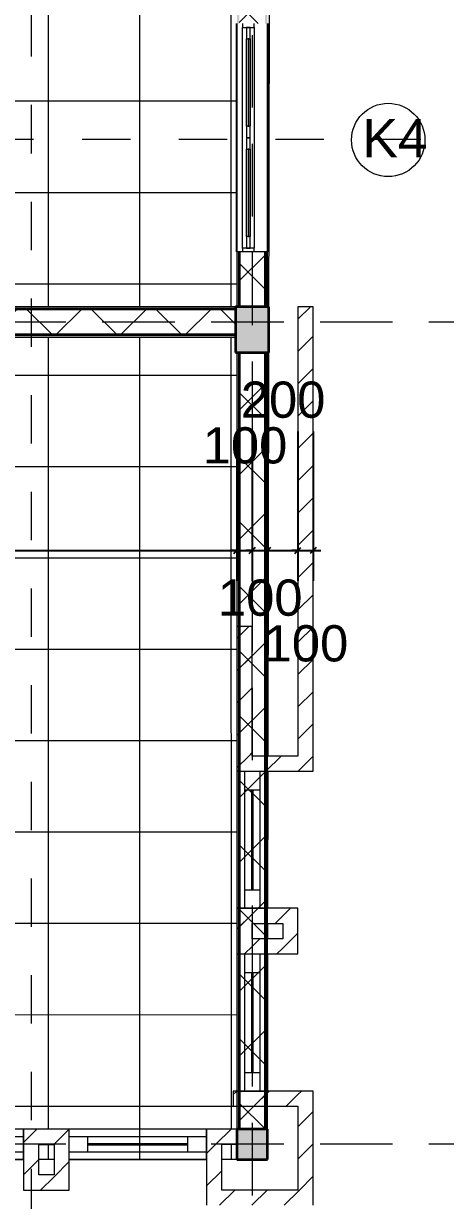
# Model space of a CAD drawing. Header units: millimetres. Extents: x -20510 to 108935, y -243239 to 20306.
# Drawn here: x 35650 to 38418, y -70369 to -62640 of the extents above; entities that cross this region are included whole.
import ezdxf

# ---------------------------------------------------------------- set-up
doc = ezdxf.new("R2010")
doc.units = ezdxf.units.MM
for name, pattern in [('Abgebrochen', [714.375, 476.25, -238.125]), ('Aligning Line', [635, 317.5, -317.5]), ('Hidden', [714.375, 476.25, -238.125])]:
    doc.linetypes.add(name, pattern=pattern)
for name, color, linetype, lineweight in [('A-ANNO-DIMS', 1, 'Continuous', 9), ('A-FLOR', 7, 'Continuous', 9), ('A-FLOR-PATT', 8, 'Continuous', 9), ('A-GLAZ', 4, 'Continuous', 18), ('A-GLAZ-IDEN', 3, 'Continuous', 9), ('A-WALL', 7, 'Continuous', 25), ('A-WALL-PATT', 8, 'Continuous', 18), ('G-ANNO-SYMB', 6, 'Abgebrochen', 9), ('S-COLS', 7, 'Continuous', 25), ('S-GRID', 1, 'Continuous', 9)]:
    doc.layers.add(name, color=color, linetype=linetype, lineweight=lineweight)
doc.styles.add('Arial_2', font='arial.ttf', dxfattribs={"height": 300})
doc.styles.add('Arial_5', font='arial.ttf', dxfattribs={"height": 238.125})
doc.dimstyles.new('SecretInternalLinAngDimStyle5p4736185', dxfattribs={"dimscale": 304.8, "dimtxt": 242.94927, "dimasz": 0.130208, "dimexe": 0.656168, "dimexo": 0.0625, "dimgap": 0.260417, "dimtad": 1, "dimdec": 0, "dimrnd": 100, "dimzin": 0, "dimdsep": 46, "dimtxsty": 'Arial_5', "dimblk1": 'OBLIQUE', "dimblk2": 'OBLIQUE', "dimsah": 1, "dimcen": 0.09, "dimdle": 0.492126, "dimazin": 0, "dimtfac": 1, "dimtdec": 4, "dimtix": 1, "dimtmove": 0, "dimatfit": 3, "dimfxl": 2.624672, "dimfxlon": 1, "dimtvp": 1, "dimtolj": 1, "dimtzin": 0, "dimarcsym": 2})
doc.dimstyles.new('SecretInternalLinAngDimStyle5p4736185_1', dxfattribs={"dimscale": 304.8, "dimtxt": 242.94927, "dimasz": 0.130208, "dimexe": 0.656168, "dimexo": 0.0625, "dimgap": 0.260417, "dimtad": 1, "dimdec": 0, "dimrnd": 100, "dimzin": 0, "dimdsep": 46, "dimtxsty": 'Arial_5', "dimblk1": 'OBLIQUE', "dimblk2": 'OBLIQUE', "dimsah": 1, "dimcen": 0.09, "dimdle": 0.492126, "dimazin": 0, "dimtfac": 1, "dimtdec": 4, "dimtix": 1, "dimtmove": 2, "dimatfit": 3, "dimfxl": 2.624672, "dimfxlon": 1, "dimtvp": 1, "dimtolj": 1, "dimtzin": 0, "dimarcsym": 2})
pattern_1 = [(45, (0, -70000), (-106.066, 106.066), [])]
pattern_2 = [(0, (0, -70000), (406.4, 101.6), [33.528, -271.272, 33.528, -271.272, -1625.6]), (0, (0, -70000), (406.4, 101.6), [-609.6, 33.528, -576.072, 33.528, -271.272, -711.2]), (0, (0, -70000), (406.4, 101.6), [-1524, 33.528, -169.672, 33.528, -474.472]), (120, (152.4, -69949.2), (-291.18818, 301.15272), [33.528, -271.272, 33.528, -271.272, -1625.6]), (120, (152.4, -69949.2), (-291.18818, 301.15272), [-609.6, 33.528, -576.072, 33.528, -271.272, -711.2]), (120, (152.4, -69949.2), (-291.18818, 301.15272), [-1524, 33.528, -169.672, 33.528, -474.472]), (240, (203.2, -69746), (-115.21182, -402.75272), [33.528, -271.272, 33.528, -271.272, -1625.6]), (240, (203.2, -69746), (-115.21182, -402.75272), [-609.6, 33.528, -576.072, 33.528, -271.272, -711.2]), (240, (203.2, -69746), (-115.21182, -402.75272), [-1524, 33.528, -169.672, 33.528, -474.472])]
pattern_3 = [(45, (0, -70000), (-212.132, 212.132), []), (135, (0, -70000), (-212.132, -212.132), [])]

# ---------------------------------------------------------------- blocks, each defined once
blk = doc.blocks.new('Window_K2_Stack - Window_K2_Stack-2377845-03_MẶT BẰNG TẦNG 3')
at = {"layer": 'A-GLAZ'}
for p, q in [((-450, -100), (-450, 100)), ((-450, 100), (450, 100)), ((450, -100), (450, 100)), ((-450, 50), (450, 50)), ((-328.75, -50), (-328.75, 50)), ((-328.75, 5), (328.75, 5)), ((328.75, -50), (328.75, 50)), ((-450, -50), (450, -50)), ((-328.75, -5), (328.75, -5)), ((-450, -100), (450, -100))]:
    blk.add_line(p, q, dxfattribs=at)
blk = doc.blocks.new('Window_K2_Stack - Window_K2_Stack-2379752-03_MẶT BẰNG TẦNG 3')
at = {"layer": 'A-GLAZ'}
for p, q in [((-450, 100), (-450, -100)), ((-450, 100), (450, 100)), ((450, 100), (450, -100)), ((-450, 50), (450, 50)), ((-328.75, 50), (-328.75, -50)), ((-328.75, 5), (328.75, 5)), ((328.75, 50), (328.75, -50)), ((-450, -50), (450, -50)), ((-328.75, -5), (328.75, -5)), ((-450, -100), (450, -100))]:
    blk.add_line(p, q, dxfattribs=at)
blk = doc.blocks.new('M_Concrete-Rectangular-Column - COT220X300-2391839-03_MẶT BẰNG TẦNG 3')
at = {"layer": 'S-COLS', "lineweight": 35}
blk.add_hatch(color=256, dxfattribs=at).paths.add_polyline_path([(110, -150), (110, 150), (-110, 150), (-110, -150)])
for p, q in [((110, 150), (-110, 150)), ((-110, 150), (-110, -150)), ((110, -150), (110, 150)), ((-110, -150), (110, -150))]:
    blk.add_line(p, q, dxfattribs=at)
blk = doc.blocks.new('M_Concrete-Rectangular-Column - COT200X200-2391834-03_MẶT BẰNG TẦNG 3')
at = {"layer": 'S-COLS', "lineweight": 35}
blk.add_hatch(color=256, dxfattribs=at).paths.add_polyline_path([(100, -100), (100, 100), (-100, 100), (-100, -100)])
for p, q in [((100, 100), (-100, 100)), ((-100, 100), (-100, -100)), ((100, -100), (100, 100)), ((-100, -100), (100, -100))]:
    blk.add_line(p, q, dxfattribs=at)
blk = doc.blocks.new('CUA SO 2 CANH NHOM KINH O O THOANG - K4-2413349-03_MẶT BẰNG TẦNG 3')
at = {"layer": 'A-GLAZ'}
for p, q in [((-725, 63), (-750, 63)), ((-725, -13), (-725, 63)), ((-649, 37.5), (-725, 37.5)), ((-725, 37.5), (-725, 12.5)), ((-725, 12.5), (-649, 12.5)), ((-649, 12.5), (-649, 37.5)), ((-76, 27.5), (-649, 27.5)), ((-649, 27.5), (-649, 22.5)), ((-649, 22.5), (-76, 22.5)), ((0, 37.5), (-76, 37.5)), ((-76, 37.5), (-76, 12.5)), ((-76, 22.5), (-76, 27.5)), ((-76, 12.5), (0, 12.5)), ((0, 12.5), (0, 37.5)), ((76, 37.5), (0, 37.5)), ((0, 37.5), (0, 12.5)), ((0, 12.5), (76, 12.5)), ((76, 12.5), (76, 37.5)), ((649, 27.5), (76, 27.5)), ((76, 27.5), (76, 22.5)), ((76, 22.5), (649, 22.5)), ((725, 37.5), (649, 37.5)), ((649, 37.5), (649, 12.5)), ((649, 22.5), (649, 27.5)), ((649, 12.5), (725, 12.5)), ((750, 63), (725, 63)), ((725, 63), (725, -13)), ((725, 12.5), (725, 37.5)), ((-750, -13), (-725, -13)), ((725, -13), (750, -13))]:
    blk.add_line(p, q, dxfattribs=at)
at = {"layer": 'A-GLAZ', "lineweight": 9}
for p, q in [((-725, 63), (725, 63)), ((-649, 37.5), (-76, 37.5)), ((-76, 12.5), (-649, 12.5)), ((76, 37.5), (649, 37.5)), ((649, 12.5), (76, 12.5)), ((725, -13), (-725, -13))]:
    blk.add_line(p, q, dxfattribs=at)
blk = doc.blocks.new('KÝ HIỆU CỬA SỔ - KÝ HIỆU CỬA SỔ-146125-03_MẶT BẰNG TẦNG 3')
at = {"layer": 'A-GLAZ-IDEN'}
blk.add_circle((-0.075, -0.066), 2.408, dxfattribs=at)
blk = doc.blocks.new('_Oblique')
at = {"color": 0, "linetype": 'ByBlock', "lineweight": -2}
blk.add_line((-0.5, -0.5), (0.5, 0.5), dxfattribs=at)
blk = doc.blocks.new('DIMBLOCK127-03_MẶT BẰNG TẦNG 3')
at = {"layer": 'A-ANNO-DIMS', "color": 0, "lineweight": -2, "transparency": 16777216}
for p, q in [((33350, -65319.1), (33350, -66300)), ((37050, -65319.1), (37050, -66300)), ((33200, -66100), (37200, -66100))]:
    blk.add_line(p, q, dxfattribs=at)
at = {"layer": 'Defpoints', "color": 0, "transparency": 16777216}
for p in [(33350, -65300), (37050, -65300), (37050, -66100)]:
    blk.add_point(p, dxfattribs=at)
at = {"layer": 'A-ANNO-DIMS', "color": 0, "lineweight": -2, "transparency": 16777216, "xscale": 39.6875, "yscale": 39.6875, "zscale": 39.6875, "rotation": 180}
blk.add_blockref('_Oblique', (33350, -66100), dxfattribs=at)
at = {"layer": 'A-ANNO-DIMS', "color": 0, "lineweight": -2, "transparency": 16777216, "xscale": 39.6875, "yscale": 39.6875, "zscale": 39.6875}
blk.add_blockref('_Oblique', (37050, -66100), dxfattribs=at)
at = {"layer": 'A-ANNO-DIMS', "color": 0, "transparency": 16777216, "insert": (35200, -65899), "char_height": 238.12, "width": 879.103, "attachment_point": 5, "style": 'Arial_5'}
blk.add_mtext('\\A1;3700', dxfattribs=at)
blk = doc.blocks.new('DIMBLOCK128-03_MẶT BẰNG TẦNG 3')
at = {"layer": 'A-ANNO-DIMS', "color": 0, "lineweight": -2, "transparency": 16777216}
for p, q in [((37050, -65319.1), (37050, -66300)), ((37150, -65319.1), (37150, -66300)), ((37050, -66100), (37010.3, -66100)), ((37050, -66100), (37150, -66100)), ((37150, -66100), (37189.7, -66100))]:
    blk.add_line(p, q, dxfattribs=at)
at = {"layer": 'Defpoints', "color": 0, "transparency": 16777216}
for p in [(37050, -65300), (37150, -65300), (37150, -66100)]:
    blk.add_point(p, dxfattribs=at)
at = {"layer": 'A-ANNO-DIMS', "color": 0, "lineweight": -2, "transparency": 16777216, "xscale": 39.6875, "yscale": 39.6875, "zscale": 39.6875}
blk.add_blockref('_Oblique', (37050, -66100), dxfattribs=at)
at = {"layer": 'A-ANNO-DIMS', "color": 0, "lineweight": -2, "transparency": 16777216, "xscale": 39.6875, "yscale": 39.6875, "zscale": 39.6875, "rotation": 180}
blk.add_blockref('_Oblique', (37150, -66100), dxfattribs=at)
at = {"layer": 'A-ANNO-DIMS', "color": 0, "transparency": 16777216, "insert": (36825.3, -65290.9), "char_height": 238.12, "width": 659.327, "attachment_point": 1, "line_spacing_factor": 0.941778, "style": 'Arial_5'}
blk.add_mtext('\\A1;100', dxfattribs=at)
blk = doc.blocks.new('DIMBLOCK129-03_MẶT BẰNG TẦNG 3')
at = {"layer": 'A-ANNO-DIMS', "color": 0, "lineweight": -2, "transparency": 16777216}
for p, q in [((37150, -65319.1), (37150, -66300)), ((37250, -65319.1), (37250, -66300)), ((37150, -66100), (37110.3, -66100)), ((37150, -66100), (37250, -66100)), ((37250, -66100), (37289.7, -66100))]:
    blk.add_line(p, q, dxfattribs=at)
at = {"layer": 'Defpoints', "color": 0, "transparency": 16777216}
for p in [(37150, -65300), (37250, -65300), (37250, -66100)]:
    blk.add_point(p, dxfattribs=at)
at = {"layer": 'A-ANNO-DIMS', "color": 0, "lineweight": -2, "transparency": 16777216, "xscale": 39.6875, "yscale": 39.6875, "zscale": 39.6875}
blk.add_blockref('_Oblique', (37150, -66100), dxfattribs=at)
at = {"layer": 'A-ANNO-DIMS', "color": 0, "lineweight": -2, "transparency": 16777216, "xscale": 39.6875, "yscale": 39.6875, "zscale": 39.6875, "rotation": 180}
blk.add_blockref('_Oblique', (37250, -66100), dxfattribs=at)
at = {"layer": 'A-ANNO-DIMS', "color": 0, "transparency": 16777216, "insert": (36925.3, -66290.9), "char_height": 238.12, "width": 659.327, "attachment_point": 1, "line_spacing_factor": 0.941778, "style": 'Arial_5'}
blk.add_mtext('\\A1;100', dxfattribs=at)
blk = doc.blocks.new('DIMBLOCK130-03_MẶT BẰNG TẦNG 3')
at = {"layer": 'A-ANNO-DIMS', "color": 0, "lineweight": -2, "transparency": 16777216}
for p, q in [((37250, -65319.1), (37250, -66300)), ((37450, -65319.1), (37450, -66300)), ((37100, -66100), (37600, -66100))]:
    blk.add_line(p, q, dxfattribs=at)
at = {"layer": 'Defpoints', "color": 0, "transparency": 16777216}
for p in [(37250, -65300), (37450, -65300), (37450, -66100)]:
    blk.add_point(p, dxfattribs=at)
at = {"layer": 'A-ANNO-DIMS', "color": 0, "lineweight": -2, "transparency": 16777216, "xscale": 39.6875, "yscale": 39.6875, "zscale": 39.6875, "rotation": 180}
blk.add_blockref('_Oblique', (37250, -66100), dxfattribs=at)
at = {"layer": 'A-ANNO-DIMS', "color": 0, "lineweight": -2, "transparency": 16777216, "xscale": 39.6875, "yscale": 39.6875, "zscale": 39.6875}
blk.add_blockref('_Oblique', (37450, -66100), dxfattribs=at)
at = {"layer": 'A-ANNO-DIMS', "color": 0, "transparency": 16777216, "insert": (37075.3, -64990.9), "char_height": 238.12, "width": 659.327, "attachment_point": 1, "line_spacing_factor": 0.941778, "style": 'Arial_5'}
blk.add_mtext('\\A1;200', dxfattribs=at)
blk = doc.blocks.new('DIMBLOCK131-03_MẶT BẰNG TẦNG 3')
at = {"layer": 'A-ANNO-DIMS', "color": 0, "lineweight": -2, "transparency": 16777216}
for p, q in [((37450, -65319.1), (37450, -66300)), ((37550, -65319.1), (37550, -66300)), ((37450, -66100), (37410.3, -66100)), ((37450, -66100), (37550, -66100)), ((37550, -66100), (37589.7, -66100))]:
    blk.add_line(p, q, dxfattribs=at)
at = {"layer": 'Defpoints', "color": 0, "transparency": 16777216}
for p in [(37450, -65300), (37550, -65300), (37550, -66100)]:
    blk.add_point(p, dxfattribs=at)
at = {"layer": 'A-ANNO-DIMS', "color": 0, "lineweight": -2, "transparency": 16777216, "xscale": 39.6875, "yscale": 39.6875, "zscale": 39.6875}
blk.add_blockref('_Oblique', (37450, -66100), dxfattribs=at)
at = {"layer": 'A-ANNO-DIMS', "color": 0, "lineweight": -2, "transparency": 16777216, "xscale": 39.6875, "yscale": 39.6875, "zscale": 39.6875, "rotation": 180}
blk.add_blockref('_Oblique', (37550, -66100), dxfattribs=at)
at = {"layer": 'A-ANNO-DIMS', "color": 0, "transparency": 16777216, "insert": (37225.3, -66590.9), "char_height": 238.12, "width": 659.327, "attachment_point": 1, "line_spacing_factor": 0.941778, "style": 'Arial_5'}
blk.add_mtext('\\A1;100', dxfattribs=at)

msp = doc.modelspace()

# ---------------------------------------------------------------- hatches: boundary and pattern name
at = {"layer": 'A-FLOR-PATT'}
h = msp.add_hatch(dxfattribs=at)
h.set_pattern_fill('FP_6', color=256, style=0, pattern_type=2)
h.set_pattern_definition([(0.0043, (16612.5, -62550.4), (-0.045, 600), []), (90.004, (16612.5, -62550.4), (-600, -0.042), [])])
h.paths.add_polyline_path([(450, -70100.9), (825, -70100.8), (825, -69951), (650, -69951), (650, -70100), (450, -70100), (450, -69900), (574, -69900), (574, -69750), (450, -69750)])
h.paths.add_polyline_path([(925, -70100.8), (1825, -70100.8), (1825, -69901), (2125, -69901), (2125, -70100.7), (3025, -70100.7), (3025, -69901), (3130, -69901), (3130, -69690), (3230, -69690), (3230, -69901), (3325, -69901), (3325, -70100.6), (4150, -70100.6), (4150, -69956), (4250, -69956), (4250, -69850), (4450, -69850), (4450, -70100), (4475, -70100), (4475, -69900), (7950, -69900), (7950, -64800), (7940, -64800), (7940, -64700), (5810, -64700), (5810, -64500), (8850, -64500), (8850, -64700), (8160, -64700), (8160, -64800), (8150, -64800), (8150, -69900), (11550, -69900), (11550, -69850), (11750, -69850), (11750, -69900), (15150, -69900), (15150, -69850), (15350, -69850), (15350, -69900), (22350, -69900), (22350, -64800), (22340, -64800), (22340, -64700), (21650, -64700), (21650, -64500), (23250, -64500), (23250, -64700), (22560, -64700), (22560, -64800), (22550, -64800), (22550, -69900), (25950, -69900), (25950, -69850), (26150, -69850), (26150, -69900), (29550, -69900), (29550, -64800), (29540, -64800), (29540, -64700), (26160, -64700), (26160, -64800), (25940, -64800), (25940, -64700), (24650, -64700), (24650, -64500), (30040, -64500), (30040, -64700), (29760, -64700), (29760, -64800), (29750, -64800), (29750, -69900), (33225, -69900), (33225, -70098.4), (33250, -70098.4), (33250, -69850), (33450, -69850), (33450, -70006), (33550, -70006), (33550, -70098.4), (34450, -70098.3), (34450, -69901), (34750, -69901), (34750, -70098.3), (35650, -70098.2), (35650, -69901), (35950, -69901), (35950, -70098.2), (36850, -70098.2), (36850, -69900), (37050, -69900), (37050, -69750), (37025, -69750), (37025, -69650), (37050, -69650), (37050, -64800), (37040, -64800), (37040, -64700), (33460, -64700), (33460, -64800), (33240, -64800), (33240, -64700), (31040, -64700), (31040, -64500), (37050, -64500), (37050, -62300), (34550, -62300), (34550, -61500), (34650, -61500), (34650, -60700), (34550, -60700), (34550, -60600), (34350, -60600), (34350, -60500), (37050, -60500), (37050, -60498.3), (33450, -60498.3), (33450.7, -60500), (33550, -60500), (33550, -60600), (33450, -60600), (33450, -62000), (33460, -62000), (33460, -62300), (33050, -62300), (33050, -62100), (33240, -62100), (33240, -62000), (33250, -62000), (33249.6, -59962.3), (33229.6, -59959.1), (33218.4, -59955.4), (33204.2, -59946.2), (33198.9, -59942), (33189.7, -59931.5), (33179.7, -59912.4), (33176.2, -59900.8), (33175.2, -59881.6), (33178.7, -59864.4), (33184.8, -59850.1), (33194.5, -59837.3), (33205.5, -59827), (33218.9, -59818.1), (33218.9, -58025.5), (33250, -58025.5), (33250, -55200), (29750, -55200), (29750, -58701.8), (29781.1, -58694.4), (30299.2, -58452.8), (30346.5, -58258.4), (30478.5, -58541.6), (30525.8, -58347.2), (31075, -58091.1), (31075, -58095.7), (31094.6, -58091.1), (31094.6, -58093.6), (31105.3, -58091.1), (31105.3, -59819.4), (31123.5, -59831.6), (31135.5, -59845.3), (31143.7, -59858.9), (31147.7, -59877.9), (31148.6, -59897.5), (31142.7, -59915.7), (31133.9, -59933), (31119.1, -59947.4), (31102.8, -59955.6), (31090, -59960.8), (31074.6, -59961.5), (31053.8, -59959), (31045.9, -59956.8), (31025.7, -59943.4), (31013.7, -59929.7), (31005.5, -59916.1), (31000.6, -59900), (29823, -59900), (29819.5, -59916.1), (29809.4, -59932.8), (29795.4, -59947.1), (29779.1, -59956.8), (29765.8, -59960.5), (29750, -59961.5), (29750, -62000), (29760, -62000), (29760, -62100), (32050, -62100), (32050, -62300), (23650, -62300), (23650, -62100), (25940, -62100), (25940, -62000), (26160, -62000), (26160, -62100), (26640, -62100), (26640, -58110), (26740, -58110), (26740, -62100), (29540, -62100), (29540, -62000), (29550, -62000), (29550, -56900), (26740, -56900), (26740, -57110), (26640, -57110), (26640, -56900), (26150, -56900), (26150, -56950), (25950, -56950), (25950, -56900), (22550, -56900), (22550, -62000), (22560, -62000), (22560, -62100), (22650, -62100), (22650, -62300), (21410, -62300), (21410, -62100), (22340, -62100), (22340, -62000), (22350, -62000), (22350, -57900), (20400, -57900), (20400, -56900), (18950, -56900), (18950, -56950), (18750, -56950), (18750, -56900), (15350, -56900), (15350, -62000), (15360, -62000), (15360, -62100), (18740, -62100), (18740, -62000), (18960, -62000), (18960, -62100), (20410, -62100), (20410, -62300), (13110, -62300), (13110, -62100), (15140, -62100), (15140, -62000), (15150, -62000), (15150, -56900), (11750, -56900), (11750, -56950), (11550, -56950), (11550, -56900), (11060, -56900), (11060, -57110), (10960, -57110), (10960, -56900), (8150, -56900), (8150, -62000), (8160, -62000), (8160, -62100), (10960, -62100), (10960, -58110), (11060, -58110), (11060, -62100), (11540, -62100), (11540, -62000), (11760, -62000), (11760, -62100), (12110, -62100), (12110, -62300), (5650, -62300), (5650, -62100), (7940, -62100), (7940, -62000), (7950, -62000), (7949.6, -59962.3), (7929.6, -59959.1), (7918.4, -59955.4), (7907.3, -59948.4), (7898.9, -59942), (7889.7, -59931.5), (7879.7, -59912.4), (7876.1, -59900), (7875.2, -59881.6), (7878.7, -59864.4), (7884.8, -59850.1), (7894.5, -59837.3), (7905.5, -59827), (7918.9, -59818.1), (7918.9, -58025.5), (7950, -58025.5), (7950, -55200), (4450, -55200), (4450, -58701.8), (4481.1, -58694.4), (4999.2, -58452.8), (5046.5, -58258.4), (5178.5, -58541.6), (5225.8, -58347.2), (5775, -58091.1), (5775, -58095.7), (5794.6, -58091.1), (5794.6, -58093.6), (5805.3, -58091.1), (5805.3, -59819.4), (5823.5, -59831.6), (5835.5, -59845.3), (5843.7, -59858.9), (5847.7, -59877.9), (5848.6, -59897.5), (5842.7, -59915.7), (5833.9, -59933), (5820.2, -59946.9), (5802.8, -59955.6), (5790, -59960.8), (5774.6, -59961.5), (5753.8, -59959), (5745.9, -59956.8), (5725.7, -59943.4), (5713.7, -59929.7), (5705.5, -59916.1), (5700.6, -59900), (4523, -59900), (4519.5, -59916.1), (4509.4, -59932.8), (4495.4, -59947.1), (4479.1, -59956.8), (4465.8, -59960.5), (4450, -59961.5), (4450, -62000), (4460, -62000), (4460, -62100), (4650, -62100), (4650, -62300), (440, -62300), (440, -62000), (500, -62000), (500, -59700), (450, -59700), (450, -61200), (-4025.9, -61200), (-4050, -65600), (450, -65600), (450, -67100), (500, -67100), (500, -64800), (440, -64800), (440, -64500), (4810, -64500), (4810, -64700), (4460, -64700), (4460, -64800), (4240, -64800), (4240, -64700), (3230, -64700), (3230, -68690), (3130, -68690), (3130, -64700), (700, -64700), (700, -67200), (650, -67200), (650, -67550), (450, -67550), (450, -68450), (650, -68450), (650, -68750), (450, -68750), (450, -69650), (675, -69650), (675, -69851), (925, -69851), (925, -69951)])
h.paths.add_polyline_path([(1925, -70100.8), (2025, -70100.7), (2025, -70001), (1925, -70001)])
h.paths.add_polyline_path([(3125, -70100.7), (3225, -70100.7), (3225, -70001), (3125, -70001)])
h.paths.add_polyline_path([(34550, -70098.3), (34650, -70098.3), (34650, -70001), (34550, -70001), (34550, -70085)])
h.paths.add_polyline_path([(35750, -70098.2), (35850, -70098.2), (35850, -70001), (35750, -70001), (35750, -70085)])
h.paths.add_polyline_path([(36950, -70098.2), (37050, -70098.1), (37050, -70000), (36950, -70000)])
h.paths.add_polyline_path([(37250, -69650), (37250.8, -69650), (37252.5, -68750), (37250, -68750), (37250, -69499.8)])
h.paths.add_polyline_path([(550, -68650), (550, -68550), (450, -68550), (450, -68650)])
h.paths.add_polyline_path([(37252.7, -68650), (37252.9, -68550), (37250, -68550), (37250, -68650)])
h.paths.add_polyline_path([(37253.1, -68450), (37254.7, -67550), (37250, -67550), (37250, -68450)])
h.paths.add_polyline_path([(550, -67450), (550, -67200), (450, -67200), (450, -67450), (515, -67450)])
h.paths.add_polyline_path([(37250, -67450), (37254.9, -67450), (37259.9, -64800), (37250, -64800), (37250, -65999.6)])
h.paths.add_polyline_path([(18740, -64800), (18740, -64700), (15360, -64700), (15360, -64800), (15140, -64800), (15140, -64700), (11760, -64700), (11760, -64800), (11540, -64800), (11540, -64700), (10250, -64700), (10250, -64500), (20250, -64500), (20250, -64700), (18960, -64700), (18960, -64800)])
h.paths.add_polyline_path([(37260, -64734.8), (37264.5, -62300), (37250, -62300), (37250, -64500), (37260, -64500), (37260, -64685)])
h.paths.add_polyline_path([(37260, -62100), (37264.9, -62100), (37269.7, -59530), (37250, -59530), (37250, -62000), (37260, -62000)])
h.paths.add_polyline_path([(700, -62100), (4240, -62100), (4240, -62000), (4250, -62000), (4250, -56700.8), (3325, -56700.4), (3325, -56899), (3025, -56899), (3025, -56700.2), (2125, -56699.9), (2125, -56899), (1825, -56899), (1825, -56699.7), (925, -56699.3), (925, -56899), (675, -56899), (675, -57150), (450, -57150), (450, -58050), (650, -58050), (650, -58350), (450, -58350), (450, -59250), (650, -59250), (650, -59700), (700, -59700), (700, -61182)])
h.paths.add_polyline_path([(37040, -62100), (37040, -62097.4), (35050, -62097.4), (35050, -62100), (36063.8, -62100)])
h.paths.add_polyline_path([(34950, -62100), (34950, -61600), (34650, -61600), (34650, -62100)])
h.paths.add_polyline_path([(6625.4, -59962.3), (6603.7, -59958.8), (6589.2, -59952.6), (6578, -59945), (6567.3, -59934), (6558, -59919.4), (6553.1, -59905.6), (6550.7, -59887.5), (6552.7, -59870.1), (6559.3, -59854.2), (6569.7, -59838.2), (6580.4, -59828.6), (6594.7, -59819.2), (6594.7, -58025.5), (6656.1, -58025.5), (6656.9, -59819.6), (6672.8, -59830), (6683.5, -59841), (6692.8, -59855.6), (6697.7, -59869.4), (6700.1, -59887.5), (6698.1, -59904.9), (6691.5, -59920.8), (6681.1, -59936.8), (6674, -59943.8), (6655.8, -59955.8), (6641, -59960.5), (6634, -59961.3)])
h.paths.add_polyline_path([(31925.4, -59962.3), (31903.7, -59958.8), (31889.2, -59952.6), (31878, -59945), (31867.3, -59934), (31858, -59919.4), (31853.1, -59905.6), (31850.7, -59887.5), (31852.7, -59870.1), (31859.3, -59854.2), (31869.7, -59838.2), (31880.4, -59828.6), (31894.7, -59819.2), (31894.7, -58025.5), (31956.1, -58025.5), (31956.9, -59819.6), (31972.8, -59830), (31983.5, -59841), (31992.8, -59855.6), (31997.7, -59869.4), (32000.1, -59887.5), (31998.1, -59904.9), (31991.5, -59920.8), (31981.1, -59936.8), (31974, -59943.8), (31955.8, -59955.8), (31941, -59960.5)])
h.paths.add_polyline_path([(515, -59600), (550, -59600), (550, -59350), (450, -59350), (450, -59600), (500, -59600)])
h.paths.add_polyline_path([(37269.9, -59430), (37275, -56699.9), (37250, -56700), (37250, -59430)])
h.paths.add_polyline_path([(550, -58250), (550, -58150), (450, -58150), (450, -58250)])
h.paths.add_polyline_path([(450, -57050), (575, -57050), (575, -56900), (450, -56900), (450, -56700), (650, -56700), (650, -56799), (825, -56799), (825, -56699.3), (450, -56699.1)])
h.paths.add_polyline_path([(1925, -56799), (2025, -56799), (2025, -56699.8), (1925, -56699.8)])
h.paths.add_polyline_path([(3225, -56799), (3225, -56700.3), (3125, -56700.3), (3125, -56799)])
h.paths.add_polyline_path([(19778, -56700), (29550, -56699.1), (29550, -56699.1), (8150, -56698.3), (8150, -56700), (18950, -56700)])
h.paths.add_polyline_path([(4250, -56699.9), (4250, -55000), (4250, -55000), (4250, -56699.9)])
at = {"layer": 'A-WALL-PATT', "lineweight": 9}
h = msp.add_hatch(dxfattribs=at)
h.set_pattern_fill('FP_2', color=256, style=0, pattern_type=2)
h.set_pattern_definition(pattern_2)
h.paths.add_polyline_path([(37065, -69900), (37065, -64800), (37050, -64800), (37050, -69900)])
h.paths.add_polyline_path([(37050, -64500), (37065, -64500), (37065, -64140), (37050, -64140), (37050, -64249.5)])
h.paths.add_polyline_path([(37065, -62640), (37065, -62300), (37050, -62300), (37050, -62640)])
h.paths.add_polyline_path([(37060.3, -62000), (37065, -62000), (37065, -56900), (37050, -56900), (37050, -62000)])
h = msp.add_hatch(dxfattribs=at)
h.set_pattern_fill('FP_3', color=256, style=0, pattern_type=2)
h.set_pattern_definition(pattern_3)
h.paths.add_polyline_path([(37065, -69900), (37235, -69900), (37235, -64800), (37065, -64800), (37065, -69499.8)])
h.paths.add_polyline_path([(37122.7, -64500), (37235, -64500), (37235, -64140), (37065, -64140), (37065, -64500), (37071.8, -64500)])
h.paths.add_polyline_path([(37065, -62640), (37235, -62640), (37235, -62300), (37065, -62300), (37065, -62499.4)])
h.paths.add_polyline_path([(37065, -62000), (37235, -62000), (37235, -56900), (37065, -56900), (37065, -58999.2)])
h = msp.add_hatch(dxfattribs=at)
h.set_pattern_fill('FP_2', color=256, style=0, pattern_type=2)
h.set_pattern_definition(pattern_2)
h.paths.add_polyline_path([(37250, -69900), (37250, -64800), (37235, -64800), (37235, -69900)])
h.paths.add_polyline_path([(37235, -64500), (37250, -64500), (37250, -64140), (37235, -64140), (37235, -64249.5)])
h.paths.add_polyline_path([(37250, -62640), (37250, -62300), (37235, -62300), (37235, -62640)])
h.paths.add_polyline_path([(37235, -62000), (37250, -62000), (37250, -59530), (37235, -59530)])
h.paths.add_polyline_path([(37250, -59430), (37250, -56900), (37235, -56900), (37235, -59430)])
h = msp.add_hatch(dxfattribs=at)
h.set_pattern_fill('FP_2', color=256, style=0, pattern_type=2)
h.set_pattern_definition(pattern_2)
h.paths.add_polyline_path([(660, -64515), (4240, -64515), (4240, -64500), (660, -64500), (660, -64514.5)])
h.paths.add_polyline_path([(17000, -64515), (18740, -64515), (18740, -64500), (15360, -64500), (15360, -64515)])
h.paths.add_polyline_path([(4460, -64515), (4810, -64515), (4810, -64500), (4460, -64500), (4460, -64501.2)])
h.paths.add_polyline_path([(37040, -64515), (37040, -64500), (33460, -64500), (33460, -64515), (36063.8, -64515)])
h.paths.add_polyline_path([(33240, -64515), (33240, -64500), (31040, -64500), (31040, -64515), (32251.1, -64515)])
h.paths.add_polyline_path([(18960, -64515), (20250, -64515), (20250, -64500), (18960, -64500), (18960, -64501.9)])
h.paths.add_polyline_path([(8850, -64515), (8850, -64500), (8160, -64500), (8160, -64515)])
h.paths.add_polyline_path([(11540, -64515), (11540, -64500), (10250, -64500), (10250, -64515)])
h.paths.add_polyline_path([(25940, -64515), (25940, -64500), (24650, -64500), (24650, -64515)])
h.paths.add_polyline_path([(29540, -64515), (29540, -64500), (26160, -64500), (26160, -64515)])
h.paths.add_polyline_path([(22560, -64515), (23250, -64515), (23250, -64500), (22560, -64500), (22560, -64508.5)])
h.paths.add_polyline_path([(21650, -64515), (22340, -64515), (22340, -64500), (21650, -64500)])
h.paths.add_polyline_path([(30040, -64515), (30040, -64500), (29760, -64500), (29760, -64515)])
h.paths.add_polyline_path([(5810, -64515), (7940, -64515), (7940, -64500), (5810, -64500)])
h.paths.add_polyline_path([(15140, -64515), (15140, -64500), (11760, -64500), (11760, -64515)])
h = msp.add_hatch(dxfattribs=at)
h.set_pattern_fill('FP_3', color=256, style=0, pattern_type=2)
h.set_pattern_definition(pattern_3)
h.paths.add_polyline_path([(10250, -64685), (11540, -64685), (11540, -64515), (10250, -64515), (10250, -64600)])
h.paths.add_polyline_path([(685, -64685), (4240, -64685), (4240, -64515), (660, -64515), (660, -64685)])
h.paths.add_polyline_path([(24650, -64685), (25940, -64685), (25940, -64515), (24650, -64515), (24650, -64600)])
h.paths.add_polyline_path([(5810, -64685), (7940, -64684.2), (7940, -64515), (5810, -64515), (5810, -64600)])
h.paths.add_polyline_path([(31040, -64685), (33240, -64685), (33240, -64515), (31040, -64515), (31040, -64600)])
h.paths.add_polyline_path([(21650, -64685), (22340, -64685), (22340, -64515), (21650, -64515), (21650, -64600)])
h.paths.add_polyline_path([(11760, -64685), (15140, -64685), (15140, -64515), (11760, -64515), (11760, -64672.2)])
h.paths.add_polyline_path([(26160, -64685), (29540, -64684.7), (29540, -64515), (26160, -64515), (26160, -64626.2)])
h.paths.add_polyline_path([(33460, -64685), (37040, -64684.9), (37040, -64515), (33460, -64515), (33460, -64634.2)])
h.paths.add_polyline_path([(15360, -64685), (18740, -64685), (18740, -64515), (15360, -64515), (15360, -64641.6)])
h.paths.add_polyline_path([(18960, -64685), (20250, -64685), (20250, -64515), (18960, -64515), (18960, -64611)])
h.paths.add_polyline_path([(22560, -64685), (23250, -64685), (23250, -64515), (22560, -64515), (22560, -64682)])
h.paths.add_polyline_path([(8850, -64685), (8850, -64515), (8160, -64515), (8160, -64685)])
h.paths.add_polyline_path([(30040, -64685), (30040, -64515), (29760, -64515), (29760, -64685)])
h.paths.add_polyline_path([(4810, -64685), (4810, -64515), (4460, -64515), (4460, -64685)])
h = msp.add_hatch(dxfattribs=at)
h.set_pattern_fill('FP_1', color=256, style=0, pattern_type=2)
h.set_pattern_definition(pattern_1)
h.paths.add_polyline_path([(37550, -67550), (37550, -64500), (37450, -64500), (37450, -67550)])
h = msp.add_hatch(dxfattribs=at)
h.set_pattern_fill('FP_2', color=256, style=0, pattern_type=2)
h.set_pattern_definition(pattern_2)
h.paths.add_polyline_path([(29540, -64700), (29540, -64685), (26160, -64685), (26160, -64700)])
h.paths.add_polyline_path([(22560, -64700), (23250, -64700), (23250, -64685), (22560, -64685), (22560, -64699.8)])
h.paths.add_polyline_path([(25940, -64700), (25940, -64685), (24650, -64685), (24650, -64700)])
h.paths.add_polyline_path([(33240, -64700), (33240, -64685), (31040, -64685), (31040, -64700), (32251.1, -64700)])
h.paths.add_polyline_path([(22340, -64700), (22340, -64685), (21650, -64685), (21650, -64700)])
h.paths.add_polyline_path([(5810, -64700), (7940, -64699.9), (7940, -64685), (5810, -64685)])
h.paths.add_polyline_path([(33460, -64700), (37040, -64700), (37040, -64685), (33460, -64685), (33460, -64691)])
h.paths.add_polyline_path([(4460, -64700), (4810, -64700), (4810, -64685), (4460, -64685), (4460, -64696.7)])
h.paths.add_polyline_path([(30040, -64700), (30040, -64685), (29760, -64685), (29760, -64700)])
h.paths.add_polyline_path([(4240, -64700), (4240, -64685), (3230, -64685), (3230, -64700)])
h.paths.add_polyline_path([(8160, -64700), (8850, -64700), (8850, -64685), (8160, -64685), (8160, -64699.8)])
h.paths.add_polyline_path([(15360, -64700), (18740, -64700), (18740, -64685), (15360, -64685), (15360, -64692.3)])
h.paths.add_polyline_path([(700, -64700), (3130, -64700), (3130, -64685), (685, -64685), (685, -64700)])
h.paths.add_polyline_path([(11760, -64700), (15140, -64700), (15140, -64685), (11760, -64685), (11760, -64697.7)])
h.paths.add_polyline_path([(11540, -64700), (11540, -64685), (10250, -64685), (10250, -64700)])
h.paths.add_polyline_path([(18960, -64700), (20250, -64700), (20250, -64685), (18960, -64685), (18960, -64686.9)])
h = msp.add_hatch(dxfattribs=at)
h.set_pattern_fill('FP_1', color=256, style=0, pattern_type=2)
h.set_pattern_definition(pattern_1)
h.paths.add_polyline_path([(37050, -67450), (37150, -67450), (37150, -66600), (37050, -66600)])
h = msp.add_hatch(dxfattribs=at)
h.set_pattern_fill('FP_1', color=256, style=0, pattern_type=2)
h.set_pattern_definition(pattern_1)
h.paths.add_polyline_path([(37050, -67550), (37450, -67550), (37450, -67450), (37050, -67450)])
h = msp.add_hatch(dxfattribs=at)
h.set_pattern_fill('FP_1', color=256, style=0, pattern_type=2)
h.set_pattern_definition(pattern_1)
h.paths.add_polyline_path([(37150, -68750), (37150, -68450), (37050, -68450), (37050, -68750)])
h = msp.add_hatch(dxfattribs=at)
h.set_pattern_fill('FP_1', color=256, style=0, pattern_type=2)
h.set_pattern_definition(pattern_1)
h.paths.add_polyline_path([(37150, -68550), (37350, -68550), (37350, -68450), (37150, -68450)])
h = msp.add_hatch(dxfattribs=at)
h.set_pattern_fill('FP_1', color=256, style=0, pattern_type=2)
h.set_pattern_definition(pattern_1)
h.paths.add_polyline_path([(37450, -68750), (37450, -68450), (37350, -68450), (37350, -68750)])
h = msp.add_hatch(dxfattribs=at)
h.set_pattern_fill('FP_1', color=256, style=0, pattern_type=2)
h.set_pattern_definition(pattern_1)
h.paths.add_polyline_path([(37150, -68750), (37350, -68750), (37350, -68650), (37150, -68650)])
h = msp.add_hatch(dxfattribs=at)
h.set_pattern_fill('FP_1', color=256, style=0, pattern_type=2)
h.set_pattern_definition(pattern_1)
h.paths.add_polyline_path([(37450, -69750), (37450, -69650), (37025, -69650), (37025, -69750)])
h = msp.add_hatch(dxfattribs=at)
h.set_pattern_fill('FP_1', color=256, style=0, pattern_type=2)
h.set_pattern_definition(pattern_1)
h.paths.add_polyline_path([(37550, -70300), (37550, -69650), (37450, -69650), (37450, -70300)])
h = msp.add_hatch(dxfattribs=at)
h.set_pattern_fill('FP_1', color=256, style=0, pattern_type=2)
h.set_pattern_definition(pattern_1)
h.paths.add_polyline_path([(35950, -70001), (35950, -69901), (35650, -69901), (35650, -70001), (35850, -70001)])
h = msp.add_hatch(dxfattribs=at)
h.set_pattern_fill('FP_1', color=256, style=0, pattern_type=2)
h.set_pattern_definition(pattern_1)
h.paths.add_polyline_path([(36950, -70000), (37050, -70000), (37050, -69900), (36850, -69900), (36850, -70000)])
h = msp.add_hatch(dxfattribs=at)
h.set_pattern_fill('FP_1', color=256, style=0, pattern_type=2)
h.set_pattern_definition(pattern_1)
h.paths.add_polyline_path([(35650, -70201), (35750, -70201), (35750, -70001), (35650, -70001)])
h = msp.add_hatch(dxfattribs=at)
h.set_pattern_fill('FP_1', color=256, style=0, pattern_type=2)
h.set_pattern_definition(pattern_1)
h.paths.add_polyline_path([(35950, -70301), (35950, -70001), (35850, -70001), (35850, -70301)])
h = msp.add_hatch(dxfattribs=at)
h.set_pattern_fill('FP_1', color=256, style=0, pattern_type=2)
h.set_pattern_definition(pattern_1)
h.paths.add_polyline_path([(36850, -70300), (36950, -70300), (36950, -70000), (36850, -70000)])
h = msp.add_hatch(dxfattribs=at)
h.set_pattern_fill('FP_1', color=256, style=0, pattern_type=2)
h.set_pattern_definition(pattern_1)
h.paths.add_polyline_path([(35850, -70301), (35850, -70201), (35650, -70201), (35650, -70301)])
h = msp.add_hatch(dxfattribs=at)
h.set_pattern_fill('FP_1', color=256, style=0, pattern_type=2)
h.set_pattern_definition(pattern_1)
h.paths.add_polyline_path([(37550, -70400), (37550, -70300), (36850, -70300), (36850, -70400)])

# ---------------------------------------------------------------- linework, layer by layer
at = {"layer": 'A-FLOR'}
for p, q in [((37260, -64734.8), (37264.5, -62300)), ((37254.9, -67450), (37259.9, -64800)), ((37253.1, -68450), (37254.7, -67550)), ((37252.7, -68650), (37252.9, -68550)), ((37250.8, -69650), (37252.5, -68750)), ((37250, -70098.1), (37250.6, -69750)), ((34750, -70098.3), (35650, -70098.2)), ((35750, -70098.2), (35850, -70098.2)), ((35950, -70098.2), (36850, -70098.2)), ((36950, -70098.2), (37050, -70098.1))]:
    msp.add_line(p, q, dxfattribs=at)
at = {"layer": 'A-WALL'}
for p, q in [((37050, -64140), (37050, -62640)), ((37250, -62640), (37250, -64140))]:
    msp.add_line(p, q, dxfattribs=at)
at = {"layer": 'A-WALL', "lineweight": 18}
for p, q in [((37250, -64140), (37050, -64140)), ((37050, -64140), (37050, -64500)), ((37250, -64500), (37250, -64140)), ((37040, -64500), (33460, -64500)), ((37550, -64500), (37450, -64500)), ((37450, -64500), (37450, -67450)), ((37550, -67550), (37550, -64500)), ((33460, -64700), (37040, -64700)), ((37050, -64800), (37050, -69900)), ((37250, -69900), (37250, -64800)), ((37150, -66600), (37050, -66600)), ((37150, -67450), (37150, -66600)), ((37450, -67450), (37150, -67450)), ((37050, -67550), (37550, -67550)), ((37450, -68450), (37050, -68450)), ((37450, -68750), (37450, -68450)), ((37150, -68650), (37150, -68550)), ((37150, -68550), (37350, -68550)), ((37350, -68550), (37350, -68650)), ((37350, -68650), (37150, -68650)), ((37050, -68750), (37450, -68750)), ((37550, -69650), (37025, -69650)), ((37025, -69650), (37025, -69750)), ((37550, -70400), (37550, -69650)), ((37025, -69750), (37450, -69750)), ((37450, -69750), (37450, -70300)), ((35650, -69901), (35650, -70301)), ((35950, -69901), (35650, -69901)), ((35950, -70301), (35950, -69901)), ((37050, -69900), (36850, -69900)), ((36850, -69900), (36850, -70400)), ((35750, -70201), (35750, -70001)), ((35750, -70001), (35850, -70001)), ((35850, -70001), (35850, -70201)), ((36950, -70000), (37050, -70000)), ((36950, -70300), (36950, -70000)), ((35850, -70201), (35750, -70201)), ((35650, -70301), (35950, -70301)), ((37450, -70300), (36950, -70300))]:
    msp.add_line(p, q, dxfattribs=at)
at = {"layer": 'A-WALL', "lineweight": 35}
for p, q in [((37065, -64140), (37065, -64500)), ((37235, -64140), (37235, -64500)), ((37040, -64515), (33460, -64515)), ((37040, -64685), (33460, -64685)), ((37065, -64800), (37065, -69900)), ((37235, -64800), (37235, -69900))]:
    msp.add_line(p, q, dxfattribs=at)
at = {"layer": 'G-ANNO-SYMB', "linetype": 'Aligning Line'}
for p, q in [((35700, -53649.9), (35700, -74539.5)), ((-7146.6, -63400), (41465.8, -63400))]:
    msp.add_line(p, q, dxfattribs=at)
at = {"layer": 'S-GRID', "linetype": 'Hidden'}
for p, q in [((37150, -52000), (37150, -73000)), ((39500, -64600), (-3000, -64600)), ((39500, -70000), (-3000, -70000))]:
    msp.add_line(p, q, dxfattribs=at)

# ---------------------------------------------------------------- block references
at = {"layer": 'A-GLAZ', "lineweight": 9, "rotation": 90}
msp.add_blockref('CUA SO 2 CANH NHOM KINH O O THOANG - K4-2413349-03_MẶT BẰNG TẦNG 3', (37150, -63390), dxfattribs=at)
at = {"layer": 'A-GLAZ'}
for name, p, rotation in [('Window_K2_Stack - Window_K2_Stack-2377845-03_MẶT BẰNG TẦNG 3', (37150, -68000), 270), ('Window_K2_Stack - Window_K2_Stack-2377845-03_MẶT BẰNG TẦNG 3', (37150, -69200), 270), ('Window_K2_Stack - Window_K2_Stack-2379752-03_MẶT BẰNG TẦNG 3', (35200, -70001), 180), ('Window_K2_Stack - Window_K2_Stack-2379752-03_MẶT BẰNG TẦNG 3', (36400, -70001), 180)]:
    msp.add_blockref(name, p, dxfattribs=dict(at, rotation=rotation))
at = {"layer": 'A-GLAZ-IDEN', "xscale": 99.99999999999991, "yscale": 99.99999999999991, "zscale": 99.99999999999991}
msp.add_blockref('KÝ HIỆU CỬA SỔ - KÝ HIỆU CỬA SỔ-146125-03_MẶT BẰNG TẦNG 3', (38050, -63398), dxfattribs=at)
at = {"layer": 'S-COLS', "lineweight": 35}
msp.add_blockref('M_Concrete-Rectangular-Column - COT220X300-2391839-03_MẶT BẰNG TẦNG 3', (37150, -64650), dxfattribs=at)
at = {"layer": 'S-COLS', "lineweight": 35, "rotation": 180}
msp.add_blockref('M_Concrete-Rectangular-Column - COT200X200-2391834-03_MẶT BẰNG TẦNG 3', (37150, -70000), dxfattribs=at)

# ---------------------------------------------------------------- texts
at = {"layer": 'A-GLAZ-IDEN', "insert": (37872.6, -63267.9), "char_height": 250, "width": 410.464, "attachment_point": 1, "style": 'Arial_2'}
msp.add_mtext('K4', dxfattribs=at)

# ---------------------------------------------------------------- dimensions: what is measured, and where the dimension line sits
at = {"layer": 'A-ANNO-DIMS'}
for base, p1, p2, override, picture, middle in [((37450, -66100), (37250, -65300), (37450, -65300), {"dimpost": '<>', "dimfxl": 200}, 'DIMBLOCK130-03_MẶT BẰNG TẦNG 3', (37404.9, -65149.6)), ((37150, -66100), (37050, -65300), (37150, -65300), {"dimpost": '<>', "dimfxl": 100}, 'DIMBLOCK128-03_MẶT BẰNG TẦNG 3', (37154.9, -65449.6)), ((37250, -66100), (37150, -65300), (37250, -65300), {"dimpost": '<>', "dimfxl": 100}, 'DIMBLOCK129-03_MẶT BẰNG TẦNG 3', (37254.9, -66449.6)), ((37550, -66100), (37450, -65300), (37550, -65300), {"dimpost": '<>', "dimfxl": 100}, 'DIMBLOCK131-03_MẶT BẰNG TẦNG 3', (37554.9, -66749.6))]:
    dim = msp.add_linear_dim(base=base, p1=p1, p2=p2, dimstyle='SecretInternalLinAngDimStyle5p4736185_1', override=override, dxfattribs=at)
    dim.commit()
    dim.dimension.update_dxf_attribs({"geometry": picture, "text_midpoint": middle, "dimtype": 160})
dim = msp.add_linear_dim(base=(37050, -66100), p1=(33350, -65300), p2=(37050, -65300), dimstyle='SecretInternalLinAngDimStyle5p4736185', override={"dimpost": '<>', "dimfxl": 3700}, dxfattribs=at)
dim.commit()
dim.dimension.update_dxf_attribs({"geometry": 'DIMBLOCK127-03_MẶT BẰNG TẦNG 3', "text_midpoint": (35200, -65899)})

doc.saveas('drawing.dxf')
